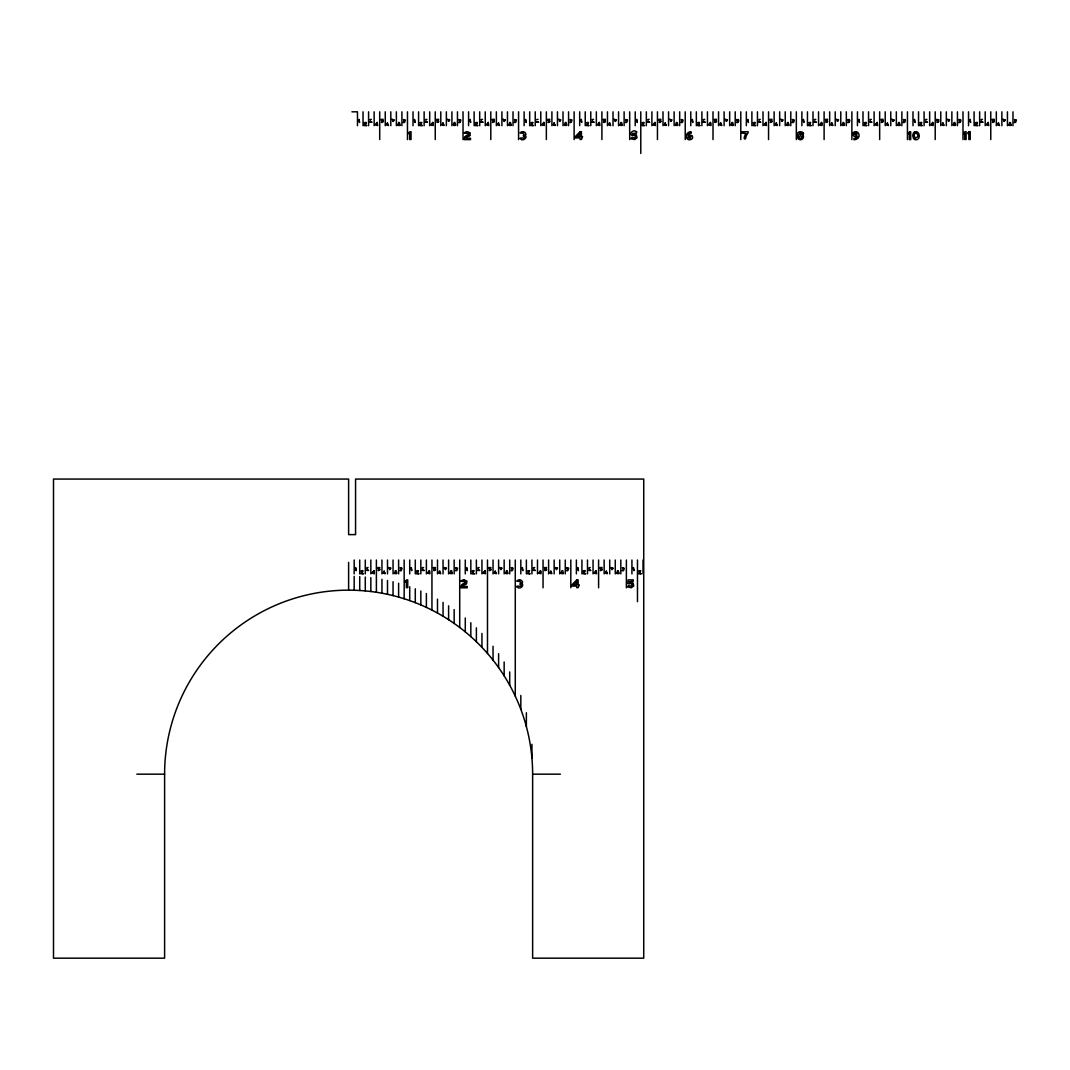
<?xml version="1.0" encoding="UTF-8"?>
<svg xmlns="http://www.w3.org/2000/svg" width="1070" height="1070" viewBox="0 0 1070 1070"><rect width="100%" height="100%" fill="white"/><g stroke="black" fill="none" stroke-linecap="round" stroke-linejoin="round"><path stroke-width="1.5" d="M636.61 131.958L636.583 133.068L632.704 133.482M636.61 131.784C632.972 128.494 628.371 134.566 632.571 135.703A3.638 3.638 0 0 1 635.419 135.582M938.698 119.773L936.624 119.372L937.093 120.963M938.698 119.84L937.119 120.362M382.873 121.432C378.325 123.304 385.909 122.274 382.271 120.281M379.569 569.628C375.008 571.42 382.579 570.524 378.9 568.478M438.419 121.432C433.698 123.17 441.509 122.408 437.75 120.281M435.115 569.628C430.568 571.621 438.192 570.27 434.514 568.478M493.979 121.432C489.378 123.358 497.055 122.154 493.377 120.281M490.662 569.628C485.994 571.554 493.805 570.363 490.033 568.478M549.525 121.432C544.884 123.491 552.708 122.033 548.897 120.281M546.222 569.628C541.554 571.367 549.258 570.631 545.58 568.478M605.072 121.432C600.444 123.117 608.041 122.475 604.443 120.281M601.768 569.628C597.167 571.54 604.898 570.377 601.099 568.478M660.631 121.432C655.923 123.384 663.855 122.167 659.963 120.281M716.178 121.432C711.537 123.384 719.321 122.127 715.576 120.281M771.724 121.432C767.11 123.451 774.867 122.074 771.122 120.281M827.284 121.432C822.643 123.117 830.253 122.488 826.642 120.281M882.83 121.432C878.243 123.478 885.96 121.993 882.268 120.281M938.377 121.432C933.735 123.545 941.627 121.926 937.748 120.281M993.936 121.432C989.375 123.304 996.972 122.274 993.334 120.281M627.876 583.551L628.117 579.886L633.306 579.886L633.279 581.264L629.401 581.679M381.602 120.362L383.18 119.372L381.121 119.372L381.575 120.963M378.298 568.558L379.877 567.568L377.817 567.568L378.272 569.16M437.162 120.362L438.74 119.372L436.667 119.372L437.122 120.963M433.858 568.558L435.436 567.568L433.363 567.568L433.818 569.16M492.708 120.362L494.286 119.372L492.213 119.372L492.681 120.963M489.405 568.558L490.983 567.568L488.91 567.568L489.378 569.16M548.268 120.362L549.846 119.372L547.773 119.372L548.228 120.963M544.951 568.558L546.529 567.568L544.469 567.568L544.924 569.16M603.814 120.362L605.393 119.372L603.319 119.372L603.774 120.963M600.511 568.558L602.089 567.568L600.016 567.568L600.471 569.16M659.361 120.362L660.939 119.372L658.879 119.372L659.334 120.963M714.92 120.362L716.499 119.372L714.426 119.372L714.88 120.963M629.387 581.812L633.092 583.03L633.748 585.932L631.313 587.751L627.635 586.935L628.357 585.745L631.955 586.066L632.102 584.006M770.467 120.335L772.045 119.372L769.972 119.372L770.44 120.963M826.013 120.335L827.591 119.372L825.532 119.372L825.986 120.963M881.573 120.335L883.151 119.372L881.078 119.372L881.533 120.963M992.679 120.335L994.244 119.372L992.184 119.372L992.639 120.963M893.517 120.856L893.53 120.83A4.708 4.708 0 0 0 893.316 121.351M364.562 124.682L365.98 123.705M975.626 124.682L977.044 123.705M400.046 125.203L399.912 123.839M455.606 125.203L455.486 123.893M622.259 125.203L622.111 123.839M677.805 125.203L677.684 123.893M844.457 125.203L844.35 123.893M900.017 125.203L899.87 123.839M511.139 125.23L511.072 123.933M396.729 573.426L396.622 572.089M452.276 573.426L452.155 572.035M563.382 573.426L563.261 572.035M618.928 573.426L618.834 572.089M745.991 133.496L741.884 133.068L741.871 131.864M733.324 125.243L733.284 123.933M507.835 573.426L507.728 572.089M955.55 125.23L955.416 123.839M566.672 125.243L566.565 123.839M788.791 123.893L788.857 125.27M1011.003 123.893L1011.07 125.27M731.345 123.812L731.077 124.909M842.478 123.852L842.184 124.909M898.038 123.852L897.73 124.909M953.557 123.812L953.276 124.909M398.08 123.852L397.772 124.909M453.627 123.852L453.319 124.909M509.159 123.839L508.865 124.909M620.279 123.852L619.971 124.909M675.825 123.852L675.531 124.909M801.898 137.896C803.784 135.208 796.722 135.422 799.25 138.083M564.733 123.852L564.425 124.909M786.931 123.852L786.624 124.909M1009.144 123.852L1008.836 124.909M469.864 135.582L470.252 132.947L467.51 131.69A4.935 4.935 0 0 0 464.233 132.881C464.821 133.924 471.603 132.519 468.031 134.981A5.163 5.163 0 0 0 464.808 137.187M747.943 133.295L748.157 131.69L741.858 131.784M371.932 122.288L370.046 122.221M427.478 122.288L425.579 122.194M483.038 122.288L481.179 122.248M538.611 122.261L536.725 122.248M594.144 122.288L592.258 122.221M649.691 122.288L647.832 122.248M705.237 122.288L703.391 122.248M760.797 122.288L758.938 122.248M816.343 122.288L814.43 122.194M871.889 122.288L870.044 122.248M368.628 570.484L366.716 570.39M927.449 122.288L925.563 122.221M424.175 570.484L422.316 570.444M982.996 122.288L981.11 122.221M479.748 570.457L477.849 570.417M535.281 570.484L533.395 570.417M590.827 570.484L589.008 570.457M463.618 585.17L463.524 585.263A3.745 3.745 0 0 0 463.042 585.745M466.935 136.973L466.868 137.027A3.745 3.745 0 0 0 466.346 137.548A3.651 3.651 0 0 0 465.945 138.217L470.519 138.217L470.519 139.608L464.246 139.608A5.069 5.069 0 0 1 464.367 138.431A4.494 4.494 0 0 1 464.875 137.227M460.167 122.234L460.889 120.067L459.017 119.506M682.379 122.234L683.088 120.067L681.269 119.479M384.023 570.992L383.314 573.145L385.187 573.707M439.583 570.992L438.861 573.145L440.733 573.707M550.676 570.992L549.967 573.145L551.839 573.707M606.235 570.992L605.526 573.145L607.399 573.707M369.779 121.94L371.558 121.9M425.338 121.94L427.104 121.9M480.885 121.94L482.65 121.9M536.431 121.94L538.21 121.9M591.991 121.94L593.756 121.9M647.537 121.94L649.316 121.9M703.097 121.94L704.862 121.9M758.67 121.926L760.409 121.9M814.216 121.926L815.969 121.9M870.084 121.699L871.515 121.9M366.475 570.136L368.254 570.096M980.869 121.926L982.621 121.9M422.021 570.136L423.8 570.096M477.581 570.136L479.347 570.096M533.127 570.136L534.906 570.096M588.687 570.136L590.453 570.096M455.379 125.431L453.667 125.404M510.898 125.444L509.253 125.431M566.525 125.391L564.786 125.417M622.044 125.404L620.292 125.391M677.551 125.444L675.839 125.391M733.111 125.444L731.358 125.35M788.724 125.391L786.985 125.417M844.257 125.404L842.491 125.391M899.763 125.444L898.024 125.364M955.309 125.444L953.664 125.431M396.515 573.627L394.803 573.6M452.048 573.64L450.309 573.56M507.595 573.64L505.923 573.614M618.727 573.627L616.989 573.587M460.22 122.194L460.26 122.167A2.193 2.193 0 0 1 458.923 122.568L458.976 122.02M682.419 122.194L682.473 122.167A2.193 2.193 0 0 1 681.135 122.568L681.189 122.02M401.317 570.43L402.053 568.317L400.153 567.702M623.516 570.43L624.251 568.317L622.379 567.688M398.441 124.267L399.511 124.267M453.988 124.267L455.071 124.267M509.547 124.267L510.617 124.267M565.094 124.267L566.177 124.267M620.64 124.267L621.723 124.267M676.2 124.267L677.27 124.267M731.746 124.267L732.83 124.267M787.306 124.267L788.376 124.267M842.852 124.267L843.922 124.267M898.399 124.267L899.482 124.267M953.958 124.267L955.028 124.267M1009.505 124.267L1010.575 124.267M395.138 572.463L396.208 572.463M450.684 572.463L451.767 572.463M506.23 572.463L507.314 572.463M561.79 572.463L562.86 572.463M617.337 572.463L618.42 572.463M387.34 122.796L386.618 124.949L388.49 125.511M442.886 122.796L442.178 124.949L444.05 125.511M498.433 122.796L497.724 124.949L499.596 125.511M553.992 122.796L553.27 124.949L555.143 125.511M609.539 122.796L608.83 124.949L610.702 125.511M665.085 122.796L664.376 124.949L666.249 125.511M720.645 122.796L719.923 124.949L721.809 125.511M776.191 122.796L775.482 124.949L777.355 125.511M831.751 122.796L831.029 124.949L832.901 125.511M887.297 122.796L886.589 124.949L888.461 125.511M942.844 122.796L942.135 124.949L944.007 125.511M998.404 122.796L997.681 124.949L999.554 125.511M495.129 570.992L494.42 573.145L496.293 573.707M399.805 125.444L398.107 125.404M1010.869 125.444L1009.17 125.404M563.101 573.667L561.429 573.587M927.048 121.913L925.777 121.659M914.516 132.038C919.237 129.778 920.788 137.99 917.485 139.394A3.103 3.103 0 0 1 913.486 138.485M403.457 119.506L405.329 120.041L404.661 122.194A2.193 2.193 0 0 1 403.377 122.568L403.43 122.02M514.563 119.506L516.409 120.014L515.82 122.167A2.193 2.193 0 0 1 514.483 122.568L514.536 122.02M570.109 119.506L571.982 120.041L571.327 122.194A2.193 2.193 0 0 1 570.029 122.568L570.083 122.02M625.669 119.506L627.542 120.067L626.819 122.234A2.193 2.193 0 0 1 625.589 122.568L625.642 122.02M736.775 119.506L738.367 119.693M792.322 119.506L793.927 119.693A1.592 1.592 0 0 1 793.378 122.047M847.868 119.506L849.473 119.693A1.592 1.592 0 0 1 848.938 122.047M903.428 119.506L905.033 119.693M958.974 119.506L960.579 119.693A1.592 1.592 0 0 1 960.044 122.047M1014.52 119.506L1016.393 120.041L1015.724 122.194A2.193 2.193 0 0 1 1014.44 122.568L1014.494 122.02M455.7 567.702L457.572 568.237L456.917 570.39A2.193 2.193 0 0 1 455.619 570.765L455.673 570.216M511.259 567.702L513.118 568.237L512.463 570.39A2.193 2.193 0 0 1 511.179 570.765L511.233 570.216M566.806 567.702L568.678 568.237L568.01 570.39A2.193 2.193 0 0 1 566.726 570.765L566.779 570.216M404.554 120.616L403.711 120.616M460.113 120.616L459.257 120.616M515.66 120.616L514.817 120.616M571.219 120.616L570.337 120.602M626.766 120.616L625.923 120.616M682.312 120.616L681.47 120.616M737.872 120.616L737.016 120.616M793.418 120.616L792.549 120.602M848.965 120.616L848.122 120.616M904.524 120.616L903.668 120.616M960.071 120.616L959.228 120.616M1015.617 120.616L1014.775 120.616M401.223 568.825L400.434 568.825M456.783 568.825L455.981 568.825M512.356 568.812L511.513 568.812M567.876 568.825L567.087 568.825M623.435 568.825L622.633 568.825M403.711 120L404.554 120M459.257 120L460.113 120M514.817 120L515.66 120M570.363 120L571.219 120M625.923 120L626.766 120M681.47 120L682.312 120M400.407 568.197L401.25 568.197M455.954 568.197L456.81 568.197M511.513 568.197L512.356 568.197M567.06 568.197L567.903 568.197M622.606 568.197L623.462 568.197M737.016 120L737.872 120M792.576 120L793.418 120M848.122 120L848.965 120M903.668 120L904.524 120M959.228 120L960.071 120M1014.775 120L1015.617 120M777.074 125.016L776.272 125.016M832.58 125.043L831.831 125.016M943.727 125.016L942.951 125.029M999.233 125.043L998.511 125.029M388.169 125.043L387.447 125.029M443.716 125.043L443.047 125.043M499.315 125.016L498.566 125.043M554.875 125.016L554.126 125.043M610.368 125.043L609.646 125.029M665.995 125.016L665.259 125.043M721.528 125.016L720.752 125.029M888.207 125.016L887.458 125.043M384.852 573.239L384.117 573.212M440.465 573.212L439.716 573.239M496.012 573.212L495.236 573.226M551.505 573.239L550.796 573.226M607.064 573.239L606.396 573.239M387.42 124.387L388.263 124.414M442.967 124.387L443.823 124.414M498.526 124.387L499.369 124.414M554.073 124.387L554.915 124.414M609.619 124.387L610.475 124.414M665.179 124.387L666.021 124.414M720.725 124.387L721.568 124.414M776.272 124.387L777.101 124.401M831.831 124.387L832.647 124.401M887.378 124.387L888.207 124.401M942.924 124.387L943.753 124.401M998.484 124.387L999.3 124.401M384.117 572.584L384.959 572.611M439.663 572.584L440.506 572.611M495.209 572.584L496.065 572.611M550.769 572.584L551.612 572.611M606.315 572.584L607.158 572.611M476.11 125.043L477.929 125.605L475.428 125.605A1.913 1.913 0 0 1 475.655 124.668L477.086 123.705M588.166 123.719L586.775 124.655A1.913 1.913 0 0 0 586.52 125.605L589.035 125.605L587.203 125.043M643.659 123.732L642.334 124.655A1.913 1.913 0 0 0 642.08 125.605L644.581 125.605L642.762 125.043M699.258 123.719L697.881 124.655A1.913 1.913 0 0 0 697.627 125.605L700.141 125.605L698.309 125.043M754.818 123.719L753.414 124.682A1.926 1.926 0 0 0 753.173 125.605L755.688 125.605L753.855 125.043M810.311 123.732L808.987 124.655A1.926 1.926 0 0 0 808.733 125.605L811.247 125.605L809.415 125.043M865.857 123.732L864.533 124.655A1.926 1.926 0 0 0 864.279 125.605L866.794 125.605L864.961 125.043M921.471 123.719L920.093 124.655A1.926 1.926 0 0 0 919.825 125.605L922.34 125.605L920.521 125.043M362.596 571.928L361.259 572.878A1.913 1.913 0 0 0 361.018 573.801L363.519 573.801L361.7 573.239M417.246 573.239L419.079 573.801L416.564 573.801A1.913 1.913 0 0 1 416.792 572.865L418.223 571.902M639.445 573.239L641.278 573.801L638.777 573.801A1.913 1.913 0 0 1 639.004 572.865L640.435 571.902M467.764 136.519L468.58 136.251A4.44 4.44 0 0 0 469.289 135.97A3.625 3.625 0 0 0 469.784 135.676M473.395 572.022L472.351 572.878A1.913 1.913 0 0 0 472.111 573.801L474.625 573.801L472.793 573.239M464.46 584.715L465.276 584.447A4.44 4.44 0 0 0 465.985 584.166A3.625 3.625 0 0 0 466.48 583.872L466.975 581.197L464.286 579.9M529.048 571.995L527.911 572.878A1.913 1.913 0 0 0 527.67 573.801L530.172 573.801L528.353 573.239M584.554 572.009L583.458 572.878A1.913 1.913 0 0 0 583.217 573.801L585.731 573.801L583.899 573.239M532.499 123.759L531.228 124.655A1.913 1.913 0 0 0 530.974 125.605L533.489 125.605L531.656 125.043M398.455 122.515L399.538 122.528M454.001 122.515L455.084 122.528M509.561 122.515L510.631 122.528M565.107 122.515L566.19 122.528M620.667 122.515L621.737 122.528M676.213 122.515L677.283 122.528M731.76 122.515L732.816 122.515M787.319 122.515L788.363 122.515M842.866 122.515L843.922 122.515M898.412 122.515L899.469 122.515M953.972 122.515L955.015 122.515M1009.518 122.515L1010.575 122.515M395.151 570.711L396.221 570.725M450.697 570.711L451.781 570.725M506.257 570.711L507.327 570.725M561.803 570.711L562.873 570.725M617.35 570.711L618.433 570.725M421.299 123.772L420.122 124.655A1.913 1.913 0 0 0 419.868 125.605L422.382 125.605L420.55 125.043M688.344 135.128L687.876 135.248A3.825 3.825 0 0 1 689.347 133.496M632.651 134.178L636.249 134.7L637.051 137.736L634.711 139.541L631.033 138.792L631.674 137.548L635.259 137.869L635.393 135.783M351.923 111.815L357.474 111.815L357.474 125.698M359.092 119.372L359.533 122.462L358.611 119.706M414.652 119.372L415.093 122.462L414.157 119.706M470.198 119.372L470.639 122.462L469.703 119.706M525.744 119.372L526.199 122.462L525.263 119.706M581.304 119.372L581.746 122.462L580.809 119.706M636.851 119.372L637.292 122.462L636.356 119.706M692.397 119.372L692.852 122.462L691.916 119.706M747.957 119.372L748.398 122.462L747.462 119.706M803.503 119.372L803.944 122.462L803.008 119.706M859.049 119.372L859.504 122.462L858.568 119.706M914.609 119.372L915.051 122.462L914.114 119.706M970.156 119.372L970.597 122.462L969.674 119.706M393.466 119.92L391.7 119.372L394.215 119.92M449.026 119.92L447.26 119.372L449.774 119.92M504.572 119.92L502.806 119.372L505.321 119.92M560.118 119.92L558.353 119.372L560.867 119.92M615.678 119.92L613.912 119.372L616.427 119.92M671.224 119.92L669.459 119.372L671.973 119.92M726.771 119.92L725.019 119.372L727.52 119.92M782.33 119.92L780.565 119.372L783.079 119.92M837.877 119.92L836.111 119.372L838.626 119.92M893.423 119.92L891.671 119.372L894.186 119.92M948.983 119.92L947.217 119.372L949.732 119.92M1004.529 119.92L1002.764 119.372L1005.278 119.92M736.735 122.02L736.682 122.582A2.193 2.193 0 0 0 737.952 122.274M792.241 122.02L792.241 122.582A2.193 2.193 0 0 0 793.499 122.274M847.788 122.02L847.788 122.582A2.193 2.193 0 0 0 849.045 122.274M903.334 122.02L903.334 122.582A2.193 2.193 0 0 0 904.605 122.274M958.947 122.02L958.894 122.582A2.193 2.193 0 0 0 960.151 122.274M365.004 125.043L366.836 125.605L364.322 125.605A1.913 1.913 0 0 1 364.549 124.668M976.067 125.043L977.9 125.605L975.385 125.605A1.926 1.926 0 0 1 975.613 124.668M969.099 131.69L970.222 131.69L970.222 139.475L968.845 139.475L968.885 133.656L967.895 133.656L967.868 132.546A2.314 2.314 0 0 0 968.564 132.292A1.846 1.846 0 0 0 969.099 131.69M909.58 131.837L910.69 131.837L910.69 139.608L909.326 139.608L909.366 133.79L908.376 133.79L908.35 132.814A2.046 2.046 0 0 0 909.634 131.864M523.203 136.064C525.089 132.653 523.096 133.523 520.06 132.907A3.932 3.932 0 0 1 522.896 131.677M355.788 567.568L356.23 570.671L355.293 567.903M411.335 567.568L411.789 570.671L410.853 567.903M466.894 567.568L467.336 570.671L466.4 567.903M522.441 567.568L522.882 570.671L521.946 567.903M577.987 567.568L578.442 570.671L577.506 567.903M633.547 567.568L633.988 570.671L633.052 567.903M390.162 568.116L388.397 567.568L390.911 568.116M445.708 568.116L443.956 567.568L446.457 568.116M501.268 568.116L499.503 567.568L502.017 568.116M556.815 568.116L555.049 567.568L557.564 568.116M612.361 568.116L610.609 567.568L613.123 568.116M400.073 570.216L400.073 570.778A2.193 2.193 0 0 0 401.33 570.47M622.272 570.216L622.272 570.778A2.193 2.193 0 0 0 623.542 570.47M519.886 584.26C521.732 580.916 519.966 581.679 516.756 581.104A3.932 3.932 0 0 1 519.592 579.873M136.826 774.172L164.606 774.172A184.013 184.013 0 0 1 348.619 590.159L348.619 562.392M348.619 590.159A184.013 184.013 0 0 1 532.633 774.172L560.399 774.172M368.067 567.595L367.879 567.568A1.565 1.565 0 0 0 366.622 568.036L367.037 568.424M815.781 119.399L815.621 119.372A1.565 1.565 0 0 0 814.337 119.84L814.765 120.228M593.569 119.399L593.409 119.372A1.565 1.565 0 0 0 592.138 119.84L592.553 120.228M982.434 119.399L982.126 119.372A1.565 1.565 0 0 0 981.003 119.84L981.417 120.228M760.222 119.399L759.927 119.372A1.565 1.565 0 0 0 758.791 119.84L759.205 120.228M371.37 119.399L371.063 119.372A1.565 1.565 0 0 0 369.939 119.84L370.354 120.228M534.719 567.595L534.411 567.568A1.565 1.565 0 0 0 533.275 568.036L533.689 568.424M421.553 123.05L419.881 122.93A1.966 1.966 0 0 1 421.179 122.435L421.834 122.568M584.902 571.246L583.23 571.126A1.966 1.966 0 0 1 584.528 570.631L585.183 570.765M362.703 571.246L361.018 571.126A1.966 1.966 0 0 1 362.329 570.631L362.971 570.765M810.418 123.05L808.733 122.93A1.966 1.966 0 0 1 810.043 122.435L810.699 122.568M538.023 119.399L537.742 119.372A1.565 1.565 0 0 0 536.592 119.84M479.159 567.595L478.892 567.568A1.565 1.565 0 0 0 477.728 568.036L478.143 568.424M977.07 123.05L975.385 122.93A1.966 1.966 0 0 1 976.696 122.435L977.351 122.568M926.887 119.399L926.633 119.372A1.565 1.565 0 0 0 925.443 119.84L925.858 120.228M704.675 119.399L704.434 119.372A1.565 1.565 0 0 0 703.244 119.84L703.659 120.228M588.206 123.05L586.534 122.93A1.966 1.966 0 0 1 587.831 122.435L588.487 122.568M366.007 123.05L364.322 122.93A1.966 1.966 0 0 1 365.632 122.435L366.288 122.568M529.356 571.246L527.67 571.126A1.966 1.966 0 0 1 528.981 570.631L529.637 570.765M871.328 119.399L871.114 119.372A1.565 1.565 0 0 0 869.897 119.84L870.311 120.228M482.476 119.399L482.222 119.372A1.565 1.565 0 0 0 481.032 119.84L481.446 120.228M423.613 567.595L423.399 567.568A1.565 1.565 0 0 0 422.182 568.036L422.596 568.424M754.858 123.05L753.186 122.93A1.966 1.966 0 0 1 754.484 122.435L755.139 122.568M532.659 123.05L530.974 122.93A1.966 1.966 0 0 1 532.285 122.435L532.94 122.568M649.129 119.399L648.942 119.372A1.565 1.565 0 0 0 647.684 119.84L648.099 120.228M426.917 119.399L426.729 119.372A1.565 1.565 0 0 0 425.486 119.84L425.9 120.228M590.265 567.595L590.078 567.568A1.565 1.565 0 0 0 588.834 568.036L589.249 568.424M921.524 123.05L919.839 122.93A1.966 1.966 0 0 1 921.15 122.435L921.792 122.568M473.796 571.246L472.124 571.126A1.966 1.966 0 0 1 473.421 570.631L474.077 570.765M628.05 583.591L629.267 583.912A3.638 3.638 0 0 1 632.116 583.779M699.312 123.05L697.64 122.93A1.966 1.966 0 0 1 698.937 122.435L699.593 122.568M477.113 123.05L475.428 122.93A1.966 1.966 0 0 1 476.738 122.435L477.38 122.568M640.448 571.246L638.777 571.126A1.966 1.966 0 0 1 640.087 570.631L640.729 570.765M418.25 571.246L416.564 571.126A1.966 1.966 0 0 1 417.875 570.631L418.531 570.765M866.245 122.568L865.59 122.448A1.966 1.966 0 0 0 864.279 122.916L865.964 123.05M643.765 123.05L642.08 122.93A1.966 1.966 0 0 1 643.391 122.435L644.046 122.568M523.992 136.238C526.266 139.675 519.806 136.987 519.926 138.445M520.689 584.434C523.123 587.938 516.114 584.996 516.623 586.641M520.354 138.846C523.11 142.042 528.165 136.799 525.049 135.408A3.905 3.905 0 0 0 525.49 134.552M516.984 586.975C519.926 590.225 524.875 585.13 521.665 583.551A3.905 3.905 0 0 0 522.187 582.749M616.935 572.009L616.668 573.105M561.389 572.009L561.121 573.105M505.829 572.009L505.562 573.105M450.283 572.009L450.015 573.105M394.736 572.009L394.455 573.105M803.142 132.947C802.059 130.794 796.521 131.476 797.712 134.552A3.33 3.33 0 0 0 798.193 135.235M1012.982 111.815L1012.982 125.698M1007.432 111.815L1007.432 125.698M1001.868 111.815L1001.868 125.698M996.317 111.815L996.317 125.698M990.766 111.815L990.766 139.581M985.202 111.815L985.202 125.698M979.652 111.815L979.652 125.698M974.101 111.815L974.101 125.698M968.537 111.815L968.537 125.698M962.987 111.815L962.987 139.581M957.436 111.815L957.436 125.698M951.872 111.815L951.872 125.698M946.321 111.815L946.321 125.698M940.771 111.815L940.771 125.698M935.207 111.815L935.207 139.581M929.656 111.815L929.656 125.698M924.105 111.815L924.105 125.698M918.541 111.815L918.541 125.698M912.991 111.815L912.991 125.698M907.44 111.815L907.44 139.581M901.876 111.815L901.876 125.698M896.326 111.815L896.326 125.698M890.775 111.815L890.775 125.698M885.211 111.815L885.211 125.698M879.66 111.815L879.66 139.581M874.11 111.815L874.11 125.698M868.546 111.815L868.546 125.698M862.995 111.815L862.995 125.698M857.444 111.815L857.444 125.698M851.88 111.815L851.88 139.581M846.33 111.815L846.33 125.698M840.779 111.815L840.779 125.698M835.215 111.815L835.215 125.698M829.665 111.815L829.665 125.698M824.114 111.815L824.114 139.581M818.55 111.815L818.55 125.698M812.999 111.815L812.999 125.698M807.449 111.815L807.449 125.698M801.885 111.815L801.885 125.698M796.334 111.815L796.334 139.581M790.784 111.815L790.784 125.698M785.22 111.815L785.22 125.698M779.669 111.815L779.669 125.698M774.118 111.815L774.118 125.698M768.554 111.815L768.554 139.581M763.004 111.815L763.004 125.698M757.453 111.815L757.453 125.698M751.889 111.815L751.889 125.698M746.338 111.815L746.338 125.698M740.788 111.815L740.788 139.581M735.224 111.815L735.224 125.698M729.673 111.815L729.673 125.698M724.109 111.815L724.109 125.698M718.558 111.815L718.558 125.698M713.008 111.815L713.008 139.581M707.444 111.815L707.444 125.698M701.893 111.815L701.893 125.698M696.343 111.815L696.343 125.698M690.779 111.815L690.779 125.698M685.228 111.815L685.228 139.581M679.677 111.815L679.677 125.698M674.113 111.815L674.113 125.698M668.563 111.815L668.563 125.698M663.012 111.815L663.012 125.698M657.448 111.815L657.448 139.581M651.897 111.815L651.897 125.698M646.347 111.815L646.347 125.698M643.043 560.011L643.043 573.894M640.783 111.815L640.783 153.478M637.479 560.011L637.479 601.674M635.232 111.815L635.232 125.698M631.929 560.011L631.929 573.894M629.682 111.815L629.682 139.581M626.378 560.011L626.378 587.778M624.118 111.815L624.118 125.698M620.814 560.011L620.814 573.894M618.567 111.815L618.567 125.698M615.263 560.011L615.263 573.894M613.016 111.815L613.016 125.698M609.713 560.011L609.713 573.894M607.452 111.815L607.452 125.698M604.149 560.011L604.149 573.894M601.902 111.815L601.902 139.581M598.598 560.011L598.598 587.778M596.351 111.815L596.351 125.698M593.047 560.011L593.047 573.894M590.787 111.815L590.787 125.698M587.483 560.011L587.483 573.894M585.236 111.815L585.236 125.698M581.933 560.011L581.933 573.894M579.686 111.815L579.686 125.698M576.382 560.011L576.382 573.894M574.122 111.815L574.122 139.581M570.818 560.011L570.818 587.778M568.571 111.815L568.571 125.698M565.268 560.011L565.268 573.894M563.021 111.815L563.021 125.698M559.717 560.011L559.717 573.894M557.457 111.815L557.457 125.698M554.153 560.011L554.153 573.894M551.906 111.815L551.906 125.698M548.602 560.011L548.602 573.894M546.355 111.815L546.355 139.581M543.052 560.011L543.052 587.778M540.791 111.815L540.791 125.698M537.488 560.011L537.488 573.894M535.241 111.815L535.241 125.698M532.633 774.172L532.633 958.185L643.725 958.185L643.725 479.066L355.561 479.066L355.561 534.612L348.619 534.612L348.619 479.066L53.5 479.066L53.5 958.185L164.606 958.185L164.606 774.172M531.937 560.011L531.937 573.894M531.937 744.319L531.937 758.202M529.69 111.815L529.69 125.698M526.373 560.011L526.373 573.894M526.373 712.74L526.373 726.624M524.126 111.815L524.126 125.698M520.822 560.011L520.822 573.894M520.822 695.447L520.822 709.33M518.576 111.815L518.576 139.581M515.272 560.011L515.272 696.155M513.025 111.815L513.025 125.698M509.708 560.011L509.708 573.894M509.708 671.92L509.708 685.255M507.461 111.815L507.461 125.698M504.157 560.011L504.157 573.894M504.157 661.969L504.157 675.852M501.91 111.815L501.91 125.698M498.607 560.011L498.607 573.894M498.607 653.69L498.607 667.573M496.36 111.815L496.36 125.698M493.043 560.011L493.043 573.894M493.043 646.267L493.043 660.163M490.796 111.815L490.796 139.581M487.492 560.011L487.492 653.449M485.245 111.815L485.245 125.698M481.941 560.011L481.941 573.894M481.941 633.453L481.941 647.35M479.694 111.815L479.694 125.698M476.377 560.011L476.377 573.894M476.377 627.863L476.377 641.759M474.13 111.815L474.13 125.698M470.827 560.011L470.827 573.894M470.827 622.727L470.827 636.61M468.58 111.815L468.58 125.698M465.276 560.011L465.276 573.894M465.276 617.978L465.276 631.862M463.029 111.815L463.029 139.581M459.712 560.011L459.712 627.488M457.465 111.815L457.465 125.698M454.161 560.011L454.161 573.894M454.161 609.552L454.161 623.449M451.914 111.815L451.914 125.698M448.611 560.011L448.611 573.894M448.611 605.821L448.611 619.704M446.364 111.815L446.364 125.698M443.047 560.011L443.047 573.894M443.047 602.356L443.047 616.24M440.8 111.815L440.8 125.698M437.496 560.011L437.496 573.894M437.496 599.16L437.496 613.057M435.249 111.815L435.249 139.581M431.946 560.011L431.946 610.114M429.699 111.815L429.699 125.698M426.382 560.011L426.382 573.894M426.382 593.516L426.382 607.412M424.135 111.815L424.135 125.698M420.831 560.011L420.831 573.894M420.831 591.041L420.831 604.924M418.584 111.815L418.584 125.698M415.28 560.011L415.28 573.894M415.28 588.781L415.28 602.664M413.033 111.815L413.033 125.698M409.716 560.011L409.716 573.894M409.716 586.721L409.716 600.604M407.469 111.815L407.469 139.581M404.166 560.011L404.166 598.745M401.919 111.815L401.919 125.698M398.615 560.011L398.615 573.894M398.615 583.203L398.615 597.087M396.368 111.815L396.368 125.698M393.051 560.011L393.051 573.894M393.051 581.719L393.051 595.615M390.804 111.815L390.804 125.698M387.5 560.011L387.5 573.894M387.5 580.435L387.5 594.318M385.253 111.815L385.253 125.698M381.95 560.011L381.95 573.894M381.95 579.325L381.95 593.208M379.703 111.815L379.703 139.581M376.386 560.011L376.386 592.272M374.139 111.815L374.139 125.698M370.835 560.011L370.835 573.894M370.835 577.626L370.835 591.509M368.588 111.815L368.588 125.698M365.285 560.011L365.285 573.894M365.285 577.038L365.285 590.921M363.038 111.815L363.038 125.698M359.721 560.011L359.721 573.894M359.721 576.61L359.721 590.506M354.17 560.011L354.17 573.894M354.17 576.356L354.17 590.252M913.726 138.297A4.561 4.561 0 0 1 914.462 131.984M856.535 136.318A4.28 4.28 0 0 1 853.592 135.917A2.22 2.22 0 0 1 853.539 132.386C857.859 129.216 861.617 136.478 856.99 138.873A5.484 5.484 0 0 1 853.887 139.715L854.034 138.324A3.986 3.986 0 0 0 855.96 137.923M856.548 136.385A5.35 5.35 0 0 0 857.431 136.171L857.418 136.211A4.882 4.882 0 0 1 857.137 136.746A3.21 3.21 0 0 1 856.816 137.201M857.016 137.388A3.304 3.304 0 0 1 856.04 138.097M803.356 132.894A2.354 2.354 0 0 1 802.727 135.221M802.968 135.101A2.996 2.996 0 0 1 802.406 138.993A2.996 2.996 0 0 1 798.474 138.966A2.996 2.996 0 0 1 797.939 135.087M801.885 138.043A2.836 2.836 0 0 1 799.798 138.164M799.771 138.257A1.766 1.766 0 0 1 799.236 138.11M745.656 134.031A11.061 11.061 0 0 0 744.586 136.505C743.168 138.832 745.67 140.812 745.991 136.706A11.984 11.984 0 0 1 746.579 135.261A7.958 7.958 0 0 1 747.315 134.017M689.628 135.087A2.996 2.996 0 0 1 692.41 136.345M689.347 133.509A3.905 3.905 0 0 1 691.314 133.108L691.019 131.704A5.738 5.738 0 0 0 689.722 131.891A4.761 4.761 0 0 0 688.318 132.573C684.492 134.552 686.405 141.267 690.832 139.541A2.648 2.648 0 0 0 692.357 138.338A2.14 2.14 0 0 0 692.343 136.398M522.936 131.904A2.407 2.407 0 0 1 525.798 134.593M382.177 120.843A1.444 1.444 0 0 1 382.672 120.91M387.166 123.852A1.538 1.538 0 0 1 387.741 123.157M393.212 120.308A3.959 3.959 0 0 0 392.971 120.803A4.507 4.507 0 0 0 392.77 121.351M393.359 121.351A4.708 4.708 0 0 1 393.559 120.856L393.573 120.83A3.21 3.21 0 0 1 393.88 120.295M437.724 120.843A1.444 1.444 0 0 1 438.218 120.91M448.771 120.308A3.959 3.959 0 0 0 448.517 120.803A4.507 4.507 0 0 0 448.317 121.351M448.905 121.351A4.708 4.708 0 0 1 449.106 120.856L449.119 120.83A3.21 3.21 0 0 1 449.427 120.295M442.712 123.852A1.538 1.538 0 0 1 443.301 123.157M493.27 120.843A1.444 1.444 0 0 1 493.778 120.91M504.318 120.308A3.959 3.959 0 0 0 504.064 120.803A4.507 4.507 0 0 0 503.876 121.351M504.465 121.351A4.708 4.708 0 0 1 504.652 120.856L504.679 120.83A3.21 3.21 0 0 1 504.986 120.295M498.259 123.852A1.538 1.538 0 0 1 498.847 123.157M548.83 120.843A1.444 1.444 0 0 1 549.325 120.91M559.877 120.308A3.959 3.959 0 0 0 559.623 120.803A4.507 4.507 0 0 0 559.423 121.351M560.011 121.351A4.708 4.708 0 0 1 560.212 120.856L560.225 120.83A3.21 3.21 0 0 1 560.533 120.295M553.819 123.852A1.538 1.538 0 0 1 554.394 123.157M604.376 120.843A1.444 1.444 0 0 1 604.884 120.91M998.23 123.852A1.551 1.551 0 0 1 998.805 123.157M615.424 120.308A3.959 3.959 0 0 0 615.17 120.803A4.507 4.507 0 0 0 614.969 121.351M615.558 121.351A4.708 4.708 0 0 1 615.758 120.856L615.772 120.83A3.21 3.21 0 0 1 616.079 120.295M609.365 123.852A1.538 1.538 0 0 1 609.953 123.157M659.922 120.843A1.444 1.444 0 0 1 660.431 120.91M670.97 120.308A3.959 3.959 0 0 0 670.73 120.803A4.507 4.507 0 0 0 670.529 121.351M671.117 121.351A4.708 4.708 0 0 1 671.305 120.856L671.331 120.83A3.21 3.21 0 0 1 671.639 120.295M664.925 123.852A1.538 1.538 0 0 1 665.5 123.157M715.482 120.843A1.444 1.444 0 0 1 715.977 120.91M726.53 120.308A3.959 3.959 0 0 0 726.276 120.803A4.507 4.507 0 0 0 726.075 121.351M726.664 121.351A4.708 4.708 0 0 1 726.864 120.856L726.878 120.83A3.21 3.21 0 0 1 727.185 120.295M738.42 119.653A1.592 1.592 0 0 1 737.832 122.047M720.471 123.852A1.538 1.538 0 0 1 721.046 123.157M771.029 120.843A1.431 1.431 0 0 1 771.537 120.91M782.076 120.308A4.053 4.053 0 0 0 781.822 120.803A4.494 4.494 0 0 0 781.622 121.351M782.21 121.351A4.708 4.708 0 0 1 782.411 120.856L782.424 120.83A3.21 3.21 0 0 1 782.732 120.295M776.018 123.852A1.551 1.551 0 0 1 776.606 123.157M826.588 120.843A1.431 1.431 0 0 1 827.083 120.91M837.623 120.308A4.053 4.053 0 0 0 837.382 120.803A4.494 4.494 0 0 0 837.181 121.351M837.77 121.351A4.708 4.708 0 0 1 837.97 120.856L837.984 120.83A3.21 3.21 0 0 1 838.291 120.295M831.577 123.852A1.551 1.551 0 0 1 832.152 123.157M882.135 120.843A1.431 1.431 0 0 1 882.63 120.91M893.182 120.308A4.053 4.053 0 0 0 892.928 120.803A4.494 4.494 0 0 0 892.728 121.351M893.53 120.83A3.21 3.21 0 0 1 893.838 120.295M905.073 119.653A1.592 1.592 0 0 1 904.484 122.047M887.124 123.852A1.538 1.538 0 0 1 887.712 123.157M937.681 120.843A1.431 1.431 0 0 1 938.189 120.91M948.729 120.308A3.946 3.946 0 0 0 948.475 120.803A4.507 4.507 0 0 0 948.287 121.351M948.876 121.351A4.146 4.146 0 0 1 949.384 120.281M942.67 123.852A1.551 1.551 0 0 1 943.258 123.157M993.241 120.843A1.431 1.431 0 0 1 993.736 120.91M1004.275 120.308A4.053 4.053 0 0 0 1004.034 120.803A4.494 4.494 0 0 0 1003.834 121.351M1004.422 121.351A4.708 4.708 0 0 1 1004.623 120.856L1004.636 120.83A3.21 3.21 0 0 1 1004.944 120.295M519.632 580.101A2.407 2.407 0 0 1 522.494 582.789M464.206 579.886A4.935 4.935 0 0 0 460.916 581.077C461.665 581.826 468.406 581.037 464.647 583.203A5.163 5.163 0 0 0 461.491 585.384M461.571 585.437A4.494 4.494 0 0 0 461.05 586.627A5.069 5.069 0 0 0 460.943 587.804L467.215 587.804L467.215 586.413L462.628 586.413A3.651 3.651 0 0 1 463.042 585.745M378.86 569.039A1.444 1.444 0 0 1 379.368 569.106M383.862 572.049A1.538 1.538 0 0 1 384.438 571.353M389.908 568.504A3.959 3.959 0 0 0 389.667 568.999A4.507 4.507 0 0 0 389.467 569.548M390.055 569.548A4.708 4.708 0 0 1 390.242 569.053L390.269 569.026A3.21 3.21 0 0 1 390.577 568.491M434.42 569.039A1.444 1.444 0 0 1 434.915 569.106M445.468 568.504A3.959 3.959 0 0 0 445.214 568.999A4.507 4.507 0 0 0 445.013 569.548M445.601 569.548A4.708 4.708 0 0 1 445.802 569.053L445.815 569.026A3.21 3.21 0 0 1 446.123 568.491M439.409 572.049A1.538 1.538 0 0 1 439.984 571.353M489.966 569.039A1.444 1.444 0 0 1 490.475 569.106M501.014 568.504A3.959 3.959 0 0 0 500.76 568.999A4.507 4.507 0 0 0 500.559 569.548M501.148 569.548A4.708 4.708 0 0 1 501.348 569.053L501.362 569.026A3.21 3.21 0 0 1 501.669 568.491M494.955 572.049A1.538 1.538 0 0 1 495.544 571.353M545.526 569.039A1.444 1.444 0 0 1 546.021 569.106M556.56 568.504A3.959 3.959 0 0 0 556.32 568.999A4.507 4.507 0 0 0 556.119 569.548M556.708 569.548A4.708 4.708 0 0 1 556.908 569.053L556.922 569.026A3.21 3.21 0 0 1 557.229 568.491M550.515 572.049A1.538 1.538 0 0 1 551.09 571.353M601.072 569.039A1.444 1.444 0 0 1 601.567 569.106M612.12 568.504A3.959 3.959 0 0 0 611.866 568.999A4.507 4.507 0 0 0 611.665 569.548M612.254 569.548A4.708 4.708 0 0 1 612.455 569.053L612.468 569.026A3.21 3.21 0 0 1 612.776 568.491M606.061 572.049A1.538 1.538 0 0 1 606.65 571.353M406.386 581.853L406.346 587.671L407.723 587.671L407.723 579.886L406.6 579.886A2.033 2.033 0 0 1 405.383 580.769L405.396 581.853L406.386 581.853M409.69 133.656L409.649 139.475L411.027 139.475L411.027 131.69L409.917 131.69A2.033 2.033 0 0 1 408.686 132.573L408.7 133.656L409.69 133.656M964.765 133.656L964.725 139.475L966.103 139.475L966.103 131.69L964.979 131.69A2.046 2.046 0 0 1 963.762 132.573L963.776 133.656L964.765 133.656M914.101 135.623L915.372 138.257L917.712 136.773A4.427 4.427 0 0 0 917.833 135.689C917.592 131.316 913.339 133.63 914.114 135.515M854.168 134.017C858.193 137.441 857.458 130.366 854.168 134.017M687.903 137.294C691.822 140.678 691.247 133.964 687.916 137.187M801.965 133.79C799.571 136.679 797.765 131.329 801.965 133.79M377.162 122.448L375.249 124.909L377.697 125.538L377.162 122.448M432.708 122.448L430.795 124.909L433.256 125.538L432.708 122.448M488.268 122.448L486.342 124.909L488.803 125.538L488.268 122.448M543.814 122.448L541.901 124.909L544.349 125.538L543.814 122.448M580.087 131.69L575.285 136.639L575.285 137.896L580.087 137.896L580.087 139.461L581.438 139.461L582.588 136.639L581.438 136.639L581.438 131.69L580.087 131.69M599.361 122.448L597.448 124.909L599.909 125.538L599.361 122.448M654.92 122.448L652.994 124.909L655.455 125.538L654.92 122.448M710.467 122.448L708.554 124.909L711.002 125.538L710.467 122.448M766.013 122.448L764.1 124.909L766.561 125.538L766.013 122.448M373.858 570.644L371.932 573.105L374.393 573.734L373.858 570.644M821.573 122.448L819.647 124.909L822.108 125.538L821.573 122.448M429.404 570.644L427.492 573.105L429.939 573.734L429.404 570.644M877.119 122.448L875.207 124.909L877.668 125.538L877.119 122.448M484.951 570.644L483.038 573.105L485.499 573.734L484.951 570.644M932.665 122.448L930.753 124.909L933.214 125.538L932.665 122.448M540.51 570.644L538.584 573.105L541.045 573.734L540.51 570.644M988.225 122.448L986.313 124.909L988.76 125.538L988.225 122.448M576.784 579.886L571.968 584.835L571.968 586.092L576.784 586.092L576.784 587.671L578.134 587.671L579.285 584.835L578.134 584.835L578.134 579.886L576.784 579.886M596.057 570.644L594.144 573.105L596.605 573.734L596.057 570.644M377.162 123.17L375.944 124.414L377.162 124.414L377.162 123.17M432.708 123.17L431.504 124.414L432.708 124.414L432.708 123.17M488.268 123.17L487.051 124.414L488.268 124.414L488.268 123.17M543.814 123.17L542.61 124.414L543.814 124.414L543.814 123.17M580.087 133.523L577.064 136.639L580.087 136.639L580.087 133.523M599.361 123.17L598.157 124.414L599.361 124.414L599.361 123.17M654.92 123.17L653.703 124.414L654.92 124.414L654.92 123.17M710.467 123.17L709.263 124.414L710.467 124.414L710.467 123.17M766.013 123.17L764.809 124.414L766.013 124.414L766.013 123.17M373.858 571.367L372.641 572.611L373.858 572.611L373.858 571.367M821.573 123.17L820.356 124.414L821.573 124.414L821.573 123.17M429.404 571.367L428.201 572.611L429.404 572.611L429.404 571.367M877.119 123.17L875.915 124.414L877.119 124.414L877.119 123.17M484.951 571.367L483.747 572.611L484.951 572.611L484.951 571.367M932.665 123.17L931.462 124.414L932.665 124.414L932.665 123.17M540.51 571.367L539.293 572.611L540.51 572.611L540.51 571.367M988.225 123.17L987.008 124.414L988.225 124.414L988.225 123.17M576.784 581.719L573.747 584.835L576.784 584.835L576.784 581.719M596.057 571.367L594.853 572.611L596.057 572.611L596.057 571.367"/></g></svg>
